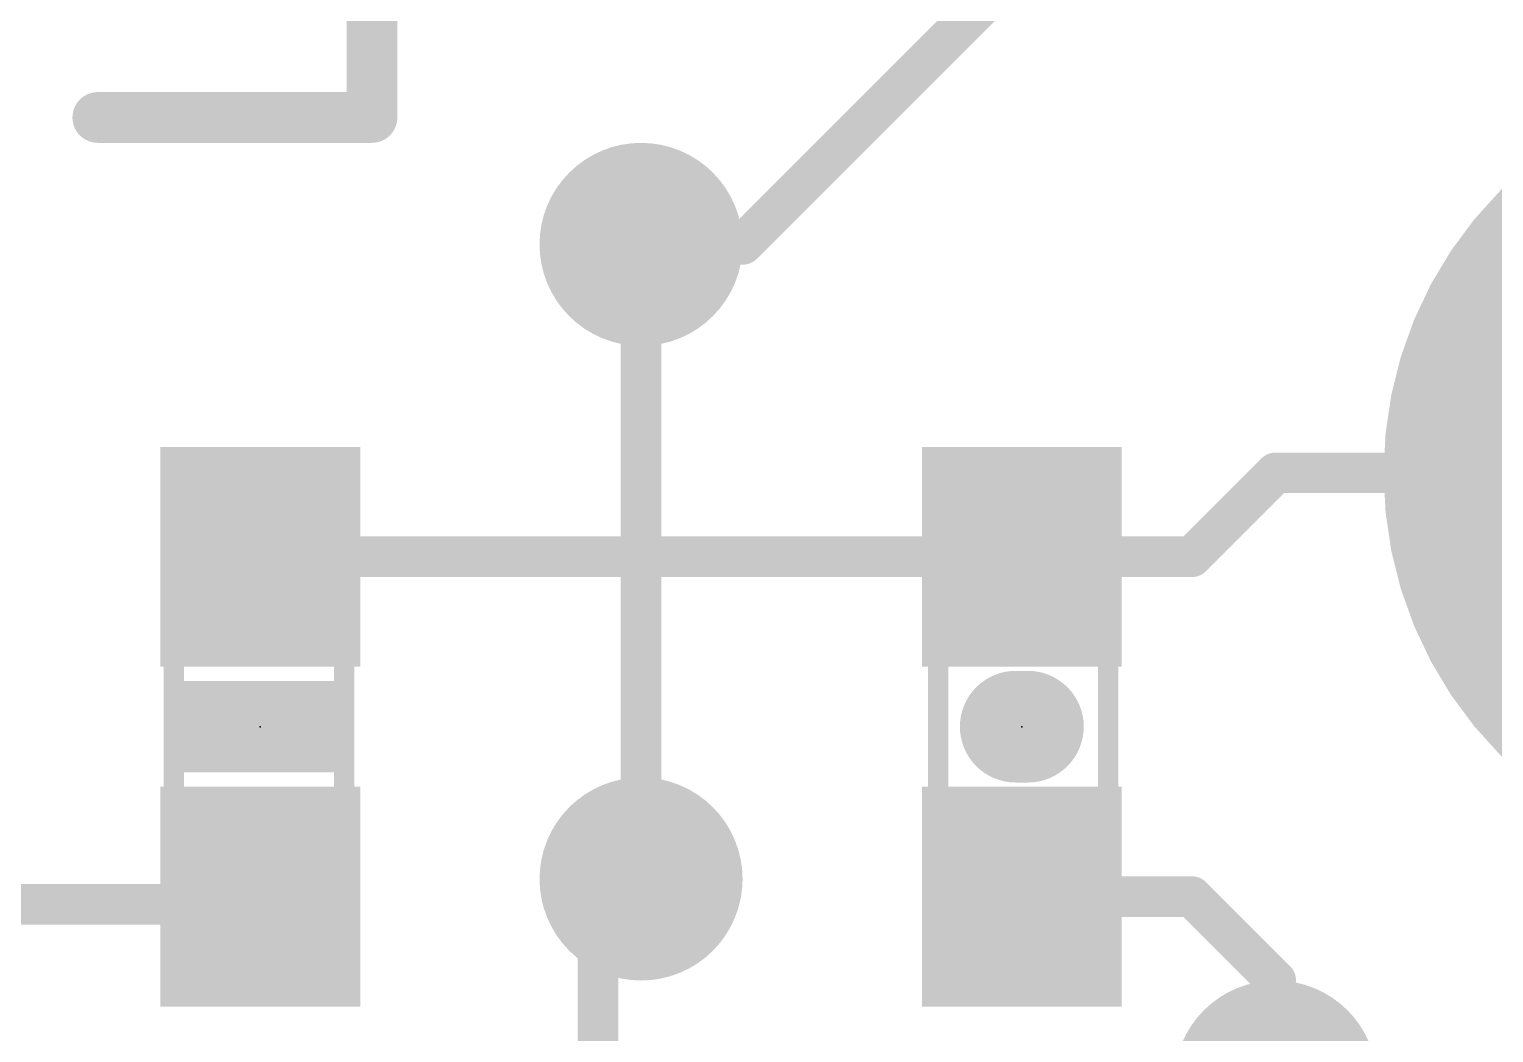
# Model space of a CAD drawing. Extents: x -2.8 to 25.5, y -2.5 to 56.
# Drawn here: x 12.81 to 20.14, y 37.84 to 42.86 of the extents above; entities that cross this region are included whole.
import ezdxf

# ---------------------------------------------------------------- set-up
doc = ezdxf.new("R2010")
doc.units = 0
for name, color, linetype in [('1', 12, 'CONTINUOUS'), ('16', 132, 'CONTINUOUS'), ('18', 110, 'CONTINUOUS'), ('21', 41, 'CONTINUOUS'), ('23', 53, 'CONTINUOUS'), ('51', 53, 'CONTINUOUS')]:
    doc.layers.add(name, color=color, linetype=linetype)

# ---------------------------------------------------------------- blocks, each defined once
blk = doc.blocks.new('RECT')
blk.add_solid([(-0.5, -0.5), (0.5, -0.5), (-0.5, 0.5), (0.5, 0.5)])
blk = doc.blocks.new('PIE')
at = {"const_width": 0.5}
blk.add_lwpolyline([(0, -0.25, 1), (0, 0.25, 1), (0, -0.25)], format="xyb", dxfattribs=at)
blk = doc.blocks.new('ROUNDV')
at = {"const_width": 0.5}
blk.add_lwpolyline([(0, -0.25, 1), (0, 0.25, 1), (0, -0.25)], format="xyb", dxfattribs=at)

msp = doc.modelspace()

# ---------------------------------------------------------------- linework, layer by layer
at = {"layer": '1'}
for points, const_width in [([(16.383, 41.783), (19.05, 44.45)], 0.2032), ([(15.875, 41.783), (16.383, 41.783)], 0.2032), ([(18.63, 40.22), (19.05, 40.64)], 0.2032), ([(19.05, 40.64), (19.99, 40.64)], 0.2032), ([(13.97, 40.22), (17.78, 40.22)], 0.2032), ([(17.78, 40.22), (18.63, 40.22)], 0.2032), ([(15.66, 38.393), (15.875, 38.608)], 0.2032), ([(13.931, 38.481), (13.97, 38.52)], 0.254), ([(18.63, 38.52), (17.78, 38.52)], 0.2032), ([(19.05, 38.1), (18.63, 38.52)], 0.2032), ([(8.382, 38.481), (13.931, 38.481)], 0.2032), ([(15.66, 36.83), (15.66, 38.393)], 0.2032), ([(19.05, 37.592), (19.05, 38.1)], 0.2032)]:
    msp.add_lwpolyline(points, dxfattribs=dict(at, const_width=const_width))
for points, const_width in [([(21.59, 39.015, 1), (21.59, 42.265, 1), (21.59, 39.015)], 0.75), ([(15.875, 41.8338, 1), (15.875, 41.7322)], 0.1016), ([(16.3471, 41.8189, 1), (16.4189, 41.7471)], 0.1016), ([(16.383, 41.7322, 1), (16.383, 41.8338)], 0.1016), ([(19.05, 40.6908, 1), (19.05, 40.5892)], 0.1016), ([(19.0859, 40.6041, 1), (19.0141, 40.6759)], 0.1016), ([(19.99, 40.5892, 1), (19.99, 40.6908)], 0.1016), ([(13.97, 40.2708, 1), (13.97, 40.1692)], 0.1016), ([(17.78, 40.2708, 1), (17.78, 40.1692)], 0.1016), ([(17.78, 40.1692, 1), (17.78, 40.2708)], 0.1016), ([(18.5941, 40.2559, 1), (18.6659, 40.1841)], 0.1016), ([(18.63, 40.1692, 1), (18.63, 40.2708)], 0.1016), ([(15.9109, 38.5721, 1), (15.8391, 38.6439)], 0.1016), ([(14.0149, 38.4751, 1), (13.9251, 38.5649)], 0.127), ([(17.78, 38.5708, 1), (17.78, 38.4692)], 0.1016), ([(18.6659, 38.5559, 1), (18.5941, 38.4841)], 0.1016), ([(18.63, 38.4692, 1), (18.63, 38.5708)], 0.1016), ([(13.8861, 38.5259, 1), (13.9759, 38.4361)], 0.127), ([(13.931, 38.4302, 1), (13.931, 38.5318)], 0.1016), ([(15.7108, 38.393, 1), (15.6092, 38.393)], 0.1016), ([(15.6241, 38.4289, 1), (15.6959, 38.3571)], 0.1016), ([(19.1008, 38.1, 1), (18.9992, 38.1)], 0.1016), ([(19.0141, 38.0641, 1), (19.0859, 38.1359)], 0.1016)]:
    msp.add_lwpolyline(points, format="xyb", dxfattribs=dict(at, const_width=const_width))
at = {"layer": '16', "const_width": 0.2032}
msp.add_lwpolyline([(15.875, 38.608), (15.875, 41.783)], dxfattribs=at)
at = {"layer": '16', "const_width": 0.1016}
for points in [[(15.9258, 41.783, 1), (15.8242, 41.783)], [(15.8242, 38.608, 1), (15.9258, 38.608)]]:
    msp.add_lwpolyline(points, format="xyb", dxfattribs=at)
at = {"layer": '21'}
for points, const_width in [([(14.5288, 45.085), (14.5288, 42.418)], 0.254), ([(14.5288, 42.418), (13.1572, 42.418)], 0.254), ([(17.8105, 39.37), (17.7495, 39.37)], 0.5588)]:
    msp.add_lwpolyline(points, dxfattribs=dict(at, const_width=const_width))
for points, const_width in [([(13.1572, 42.4815, 1), (13.1572, 42.3545)], 0.127), ([(14.5288, 42.3545, 1), (14.5288, 42.4815)], 0.127), ([(14.4653, 42.418, 1), (14.5923, 42.418)], 0.127), ([(17.7495, 39.5097, 1), (17.7495, 39.2303)], 0.2794), ([(17.8105, 39.2303, 1), (17.8105, 39.5097)], 0.2794)]:
    msp.add_lwpolyline(points, format="xyb", dxfattribs=dict(at, const_width=const_width))
at = {"layer": '23'}
for p in [(13.97, 39.37), (17.78, 39.37)]:
    msp.add_point(p, dxfattribs=at)
at = {"layer": '51', "const_width": 0.1016}
for points in [[(13.538, 39.014), (13.538, 39.726)], [(14.389, 39.014), (14.389, 39.726)], [(17.361, 39.726), (17.361, 39.014)], [(18.212, 39.726), (18.212, 39.014)]]:
    msp.add_lwpolyline(points, dxfattribs=at)
at = {"layer": '51', "const_width": 0.0508}
for points in [[(13.5634, 39.726, 1), (13.5126, 39.726)], [(14.4144, 39.726, 1), (14.3636, 39.726)], [(17.3864, 39.726, 1), (17.3356, 39.726)], [(18.2374, 39.726, 1), (18.1866, 39.726)], [(13.5126, 39.014, 1), (13.5634, 39.014)], [(14.3636, 39.014, 1), (14.4144, 39.014)], [(17.3356, 39.014, 1), (17.3864, 39.014)], [(18.1866, 39.014, 1), (18.2374, 39.014)]]:
    msp.add_lwpolyline(points, format="xyb", dxfattribs=at)

# ---------------------------------------------------------------- block references
at = {"layer": '1', "xscale": 0.75, "yscale": 0.75}
msp.add_blockref('PIE', (19.99, 40.64), dxfattribs=at)
at = {"layer": '1', "xscale": 1.1}
for p, rotation in [((13.97, 40.22), 90), ((17.78, 40.22), 270), ((13.97, 38.52), 90), ((17.78, 38.52), 270)]:
    msp.add_blockref('RECT', p, dxfattribs=dict(at, rotation=rotation))
at = {"layer": '18', "xscale": 1.016, "yscale": 1.016}
for p in [(15.875, 41.783), (15.875, 41.783), (15.875, 38.608), (15.875, 38.608), (19.05, 37.592), (19.05, 37.592)]:
    msp.add_blockref('ROUNDV', p, dxfattribs=at)
at = {"layer": '21', "xscale": 0.4572, "yscale": 0.762, "rotation": 90}
msp.add_blockref('RECT', (13.97, 39.37), dxfattribs=at)
at = {"layer": '51', "xscale": 0.5001, "yscale": 0.95}
for p, rotation in [((13.9649, 39.9503), 90), ((17.7851, 39.9582), 270), ((13.9649, 38.7818), 90), ((17.7851, 38.7898), 270)]:
    msp.add_blockref('RECT', p, dxfattribs=dict(at, rotation=rotation))

doc.saveas('drawing.dxf')
